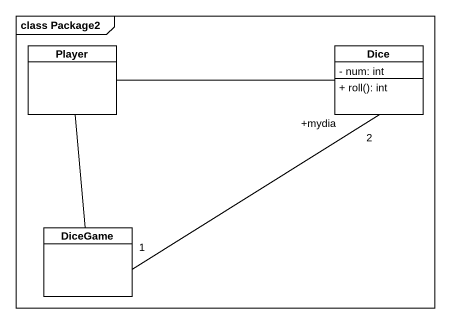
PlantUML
@startuml
mainframe class Package2
hide circle
hide empty members
skinparam classAttributeIconSize 0
class Player
class Dice {
  - num: int
  + roll(): int
}
class DiceGame
Player -right- Dice
Player -- DiceGame
DiceGame "1" -up- "+mydia\n2" Dice
@enduml
